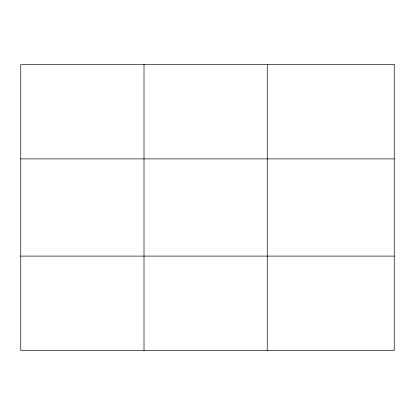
<?xml version="1.0" encoding="UTF-8"?>
<svg xmlns="http://www.w3.org/2000/svg" width="415" height="415" viewBox="0 0 415 415"><rect width="100%" height="100%" fill="white"/><g stroke="black" fill="none" stroke-linecap="round" stroke-linejoin="round"><path stroke-width="0.62" d="M144.005 64.558L144.005 350.442M267.26 64.558L267.26 350.442M20.75 158.898L394.25 158.898M20.75 256.102L394.25 256.102M394.25 64.558L394.25 350.442L20.75 350.442L20.75 64.558L394.25 64.558"/></g></svg>
